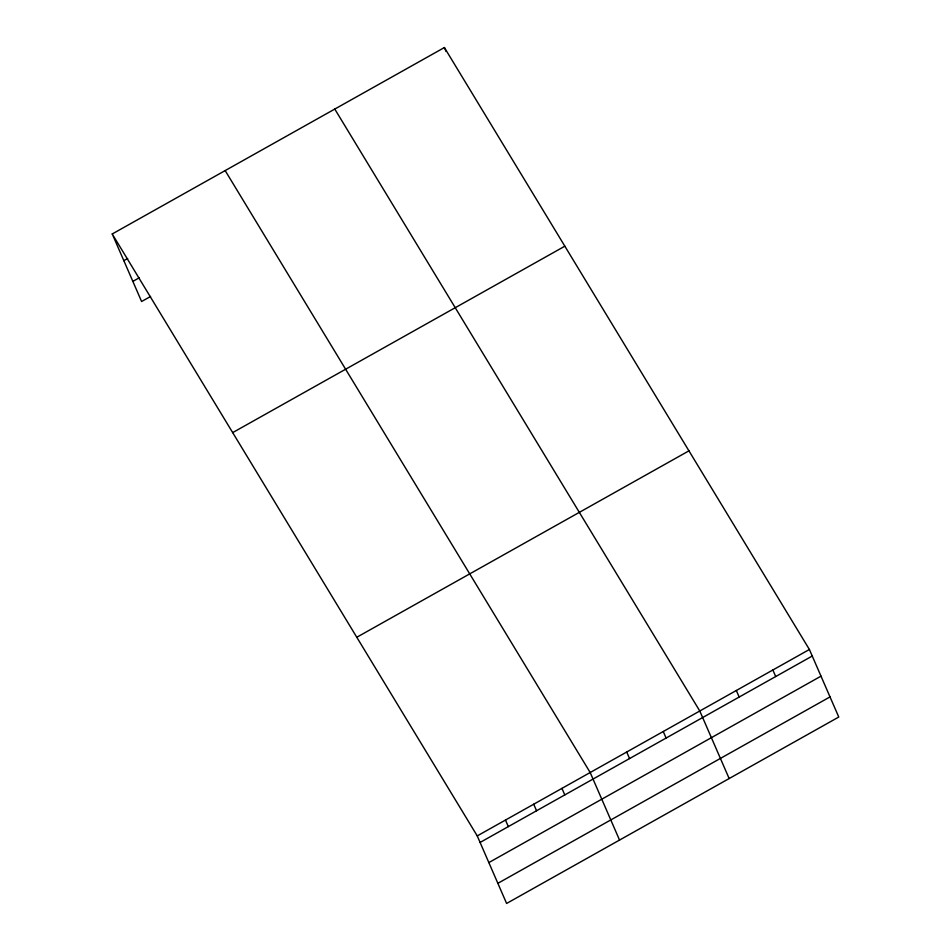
<?xml version="1.0" encoding="UTF-8"?>
<svg xmlns="http://www.w3.org/2000/svg" width="951" height="951" viewBox="0 0 951 951"><rect width="100%" height="100%" fill="white"/><g stroke="black" fill="none" stroke-linecap="round" stroke-linejoin="round"><path stroke-width="1.43" d="M112.23 233.97L444.39 47.55L809.396 649.485L838.77 717.03L506.61 903.45L477.247 835.905L112.23 233.97L141.604 301.515L150.579 296.474M123.832 260.645L127.684 258.494M132.855 281.389L139.262 277.787M232.686 432.61L564.846 246.19M356.791 637.265L688.94 450.845M477.247 835.905L809.396 649.485M480.089 842.455L812.249 656.035M488.85 862.581L820.998 676.161M497.86 883.324L830.021 696.905M334.776 109.068L699.793 711.003L729.155 778.548M225.161 170.586L590.179 772.521L619.541 840.066M772.866 669.991L775.707 676.541M736.324 690.497L739.177 697.047M444.39 47.55L446.09 51.485M663.251 731.509L666.104 738.059M626.709 752.015L629.562 758.565M561.946 788.367L564.787 794.917M533.713 804.213L536.554 810.763M505.48 820.059L508.321 826.609"/></g></svg>
